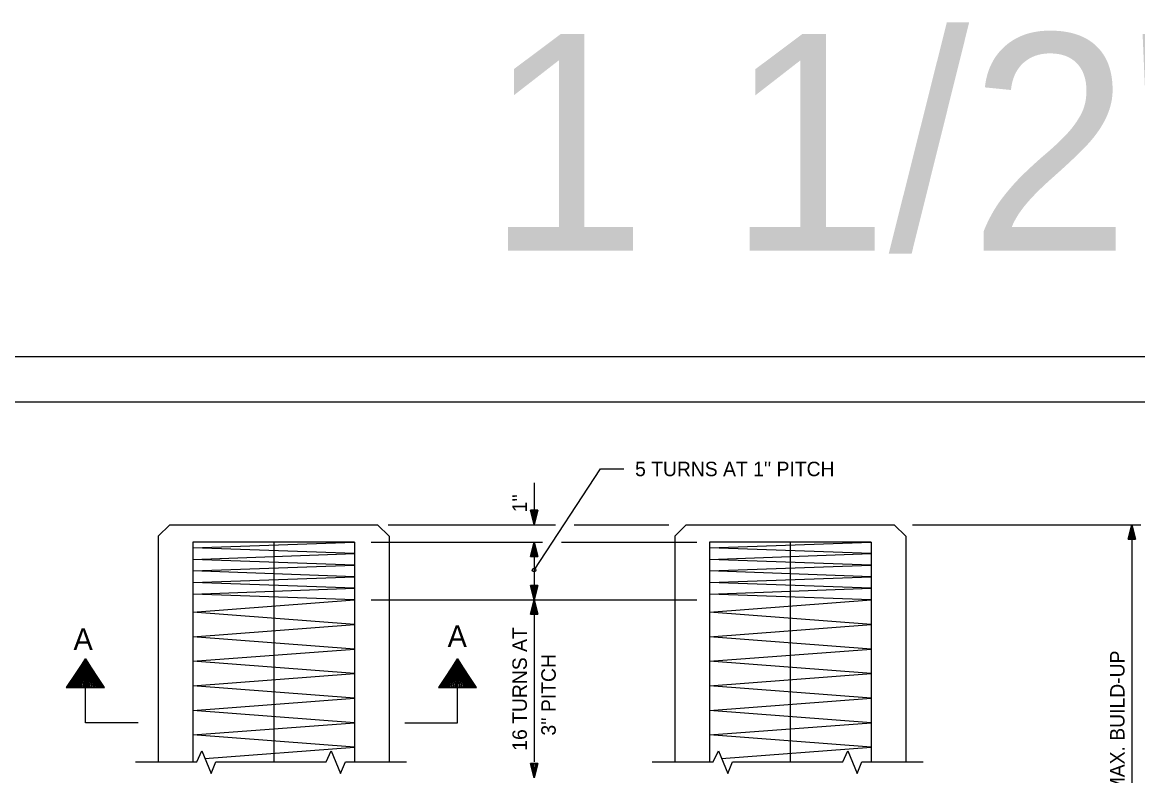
# Model space of a CAD drawing. Extents: x 0 to 22.2, y 0 to 16.7.
# Drawn here: x 3.94 to 10.41, y 12.31 to 16.68 of the extents above; entities that cross this region are included whole.
import ezdxf

# ---------------------------------------------------------------- set-up
doc = ezdxf.new("R2010")
doc.units = 0
for name, color, linetype in [('Dimension Lines', 7, 'Continuous'), ('Plan Sheet CELL', 7, 'Continuous'), ('Plot Shape', 7, 'Continuous'), ('Rebar Lines', 7, 'Continuous'), ('sub prestressed concrete pile lines', 7, 'Continuous'), ('Text', 7, 'Continuous'), ('User Information Notes', 7, 'Continuous')]:
    doc.layers.add(name, color=color, linetype=linetype)

msp = doc.modelspace()

# ---------------------------------------------------------------- linework, layer by layer
at = {"layer": 'Dimension Lines'}
for p, q in [((6.9054, 13.5016), (7.2897, 14.0874)), ((7.2897, 14.0874), (7.4256, 14.0874)), ((6.9054, 14.0068), (6.9054, 13.7641)), ((6.0592, 13.7641), (7.0287, 13.7641)), ((6.0592, 13.7641), (7.0211, 13.7641)), ((7.1372, 13.7641), (7.5939, 13.7641)), ((7.1759, 13.7641), (7.6873, 13.7641)), ((9.1008, 13.7641), (10.4237, 13.7641)), ((10.3716, 13.7641), (10.3716, 11.0175)), ((5.9611, 13.6636), (6.815, 13.6636)), ((5.9611, 13.6636), (6.9541, 13.6636)), ((6.9054, 13.6636), (6.9054, 13.3286)), ((7.0636, 13.6636), (7.8496, 13.6636)), ((5.9611, 13.3286), (7.8496, 13.3286)), ((6.9054, 13.3286), (6.9054, 12.3906))]:
    msp.add_line(p, q, dxfattribs=at)
for points in [[(6.9054, 13.8478), (6.9095, 13.8478), (6.9054, 13.7641), (6.9137, 13.8478), (6.9179, 13.8478), (6.9054, 13.7641), (6.9221, 13.8478), (6.9263, 13.8478), (6.9054, 13.7641), (6.8844, 13.8478), (6.8886, 13.8478), (6.9054, 13.7641), (6.8928, 13.8478), (6.897, 13.8478), (6.9054, 13.7641), (6.9012, 13.8478), (6.9263, 13.8478), (6.8844, 13.8478), (6.9054, 13.7641), (6.9263, 13.8478)], [(10.3716, 13.6803), (10.3674, 13.6803), (10.3716, 13.7641), (10.3632, 13.6803), (10.359, 13.6803), (10.3716, 13.7641), (10.3548, 13.6803), (10.3506, 13.6803), (10.3716, 13.7641), (10.3925, 13.6803), (10.3883, 13.6803), (10.3716, 13.7641), (10.3841, 13.6803), (10.3799, 13.6803), (10.3716, 13.7641), (10.3758, 13.6803), (10.3506, 13.6803), (10.3925, 13.6803), (10.3716, 13.7641), (10.3506, 13.6803)], [(6.9054, 13.5798), (6.9012, 13.5798), (6.9054, 13.6636), (6.897, 13.5798), (6.8928, 13.5798), (6.9054, 13.6636), (6.8886, 13.5798), (6.8844, 13.5798), (6.9054, 13.6636), (6.9263, 13.5798), (6.9221, 13.5798), (6.9054, 13.6636), (6.9179, 13.5798), (6.9137, 13.5798), (6.9054, 13.6636), (6.9095, 13.5798), (6.8844, 13.5798), (6.9263, 13.5798), (6.9054, 13.6636), (6.8844, 13.5798)], [(6.9054, 13.4123), (6.9095, 13.4123), (6.9054, 13.3286), (6.9137, 13.4123), (6.9179, 13.4123), (6.9054, 13.3286), (6.9221, 13.4123), (6.9263, 13.4123), (6.9054, 13.3286), (6.8844, 13.4123), (6.8886, 13.4123), (6.9054, 13.3286), (6.8928, 13.4123), (6.897, 13.4123), (6.9054, 13.3286), (6.9012, 13.4123), (6.9263, 13.4123), (6.8844, 13.4123), (6.9054, 13.3286), (6.9263, 13.4123)], [(6.9054, 13.2448), (6.9012, 13.2448), (6.9054, 13.3286), (6.897, 13.2448), (6.8928, 13.2448), (6.9054, 13.3286), (6.8886, 13.2448), (6.8844, 13.2448), (6.9054, 13.3286), (6.9263, 13.2448), (6.9221, 13.2448), (6.9054, 13.3286), (6.9179, 13.2448), (6.9137, 13.2448), (6.9054, 13.3286), (6.9095, 13.2448), (6.8844, 13.2448), (6.9263, 13.2448), (6.9054, 13.3286), (6.8844, 13.2448)], [(4.414, 12.82), (4.3033, 12.9861), (4.4072, 12.82), (4.4003, 12.82), (4.3033, 12.9861), (4.3934, 12.82), (4.3864, 12.82), (4.3033, 12.9861), (4.3795, 12.82), (4.3726, 12.82), (4.3033, 12.9861), (4.3656, 12.82), (4.3587, 12.82), (4.3033, 12.9861), (4.3518, 12.82), (4.3448, 12.82), (4.3033, 12.9861), (4.3379, 12.82), (4.331, 12.82), (4.3033, 12.9861), (4.324, 12.82), (4.3171, 12.82), (4.3033, 12.9861), (4.3102, 12.82), (4.2964, 12.82), (4.3033, 12.9861), (4.2894, 12.82), (4.2825, 12.82), (4.3033, 12.9861), (4.2755, 12.82), (4.2686, 12.82), (4.3033, 12.9861), (4.2617, 12.82), (4.2548, 12.82), (4.3033, 12.9861), (4.2478, 12.82), (4.2409, 12.82), (4.3033, 12.9861), (4.2339, 12.82), (4.227, 12.82), (4.3033, 12.9861), (4.2201, 12.82), (4.2132, 12.82), (4.3033, 12.9861), (4.2062, 12.82), (4.1993, 12.82), (4.3033, 12.9861), (4.1925, 12.82), (4.414, 12.82), (4.3033, 12.9861), (4.4072, 12.82)], [(4.6093, 12.6166), (4.3033, 12.6166), (4.3033, 12.9861)], [(6.1554, 12.6166), (6.4614, 12.6166), (6.4614, 12.9861)], [(6.5722, 12.82), (6.4614, 12.9861), (6.5654, 12.82), (6.5585, 12.82), (6.4614, 12.9861), (6.5515, 12.82), (6.5446, 12.82), (6.4614, 12.9861), (6.5376, 12.82), (6.5307, 12.82), (6.4614, 12.9861), (6.5238, 12.82), (6.5169, 12.82), (6.4614, 12.9861), (6.5099, 12.82), (6.503, 12.82), (6.4614, 12.9861), (6.4961, 12.82), (6.4892, 12.82), (6.4614, 12.9861), (6.4822, 12.82), (6.4753, 12.82), (6.4614, 12.9861), (6.4683, 12.82), (6.4545, 12.82), (6.4614, 12.9861), (6.4476, 12.82), (6.4407, 12.82), (6.4614, 12.9861), (6.4337, 12.82), (6.4268, 12.82), (6.4614, 12.9861), (6.4198, 12.82), (6.4129, 12.82), (6.4614, 12.9861), (6.406, 12.82), (6.3991, 12.82), (6.4614, 12.9861), (6.3921, 12.82), (6.3852, 12.82), (6.4614, 12.9861), (6.3782, 12.82), (6.3713, 12.82), (6.4614, 12.9861), (6.3644, 12.82), (6.3575, 12.82), (6.4614, 12.9861), (6.3507, 12.82), (6.5722, 12.82), (6.4614, 12.9861), (6.5654, 12.82)], [(6.9054, 12.3807), (6.9095, 12.3807), (6.9054, 12.297), (6.9137, 12.3807), (6.9179, 12.3807), (6.9054, 12.297), (6.9221, 12.3807), (6.9263, 12.3807), (6.9054, 12.297), (6.8844, 12.3807), (6.8886, 12.3807), (6.9054, 12.297), (6.8928, 12.3807), (6.897, 12.3807), (6.9054, 12.297), (6.9012, 12.3807), (6.9263, 12.3807), (6.8844, 12.3807), (6.9054, 12.297), (6.9263, 12.3807)]]:
    msp.add_lwpolyline(points, dxfattribs=at)
msp.add_circle((6.9054, 13.5016), 0.0103, dxfattribs=at)
at = {"layer": 'Plan Sheet CELL'}
msp.add_line((0.7062, 14.4761), (22.1464, 14.4761), dxfattribs=at)
at = {"layer": 'Plot Shape'}
msp.add_lwpolyline([(0, 14.74), (22.1523, 14.74), (22.1523, 0), (0, 0)], close=True, dxfattribs=at)
at = {"layer": 'Rebar Lines'}
for p, q in [((4.9261, 13.6636), (4.9261, 12.3894)), ((5.3951, 13.6636), (5.3951, 12.3894)), ((5.8641, 13.6636), (5.8641, 12.3894)), ((8.8602, 13.6636), (7.9222, 13.6636)), ((7.9222, 13.6636), (7.9222, 12.3894)), ((8.3912, 13.6636), (8.3912, 12.3894)), ((8.8602, 13.6636), (8.8602, 12.3894))]:
    msp.add_line(p, q, dxfattribs=at)
for points in [[(5.8641, 13.3286), (5.8641, 13.3286), (4.9261, 13.3621), (5.8641, 13.3956), (4.9261, 13.4291), (5.8641, 13.4626), (4.9261, 13.4961), (5.8641, 13.5296), (4.9261, 13.5631), (5.8641, 13.5966), (4.9261, 13.6301), (5.8641, 13.6636), (4.9261, 13.6636)], [(8.8602, 13.3286), (8.8602, 13.3286), (7.9222, 13.3621), (8.8602, 13.3956), (7.9222, 13.4291), (8.8602, 13.4626), (7.9222, 13.4961), (8.8602, 13.5296), (7.9222, 13.5631), (8.8602, 13.5966), (7.9222, 13.6301), (8.8602, 13.6636), (7.9222, 13.6636)], [(4.9966, 12.4085), (5.8641, 12.4743), (4.9261, 12.5455), (5.8641, 12.6167), (4.9261, 12.6879), (5.8641, 12.7591), (4.9261, 12.8303), (5.8641, 12.9015), (4.9261, 12.9726), (5.8641, 13.0438), (4.9261, 13.115), (5.8641, 13.1862), (4.9261, 13.2574), (5.8641, 13.3286)], [(7.9927, 12.4085), (8.8602, 12.4743), (7.9222, 12.5455), (8.8602, 12.6167), (7.9222, 12.6879), (8.8602, 12.7591), (7.9222, 12.8303), (8.8602, 12.9015), (7.9222, 12.9726), (8.8602, 13.0438), (7.9222, 13.115), (8.8602, 13.1862), (7.9222, 13.2574), (8.8602, 13.3286)]]:
    msp.add_lwpolyline(points, dxfattribs=at)
at = {"layer": 'sub prestressed concrete pile lines'}
for p, q in [((4.7251, 13.6971), (4.7921, 13.7641)), ((4.7921, 13.7641), (5.9981, 13.7641)), ((5.9981, 13.7641), (6.0651, 13.6971)), ((7.7212, 13.6971), (7.7882, 13.7641)), ((7.7882, 13.7641), (8.9942, 13.7641)), ((8.9942, 13.7641), (9.0612, 13.6971)), ((4.7251, 13.6971), (4.7251, 12.3894)), ((6.0651, 13.6971), (6.0651, 12.3894)), ((7.7212, 13.6971), (7.7212, 12.3894)), ((9.0612, 13.6971), (9.0612, 12.3894)), ((4.5946, 12.3894), (4.9025, 12.3894)), ((5.1071, 12.3894), (5.653, 12.3894)), ((5.8576, 12.3894), (6.1656, 12.3894)), ((7.5907, 12.3894), (7.8986, 12.3894)), ((8.1032, 12.3894), (8.6491, 12.3894)), ((8.8537, 12.3894), (9.1617, 12.3894))]:
    msp.add_line(p, q, dxfattribs=at)
for points in [[(4.9025, 12.3894), (4.9485, 12.3894), (4.9779, 12.4533), (5.0326, 12.3224), (5.0602, 12.3894), (5.1071, 12.3894)], [(5.653, 12.3894), (5.6991, 12.3894), (5.7284, 12.4533), (5.7831, 12.3224), (5.8107, 12.3894), (5.8576, 12.3894)], [(7.8986, 12.3894), (7.9446, 12.3894), (7.974, 12.4533), (8.0287, 12.3224), (8.0563, 12.3894), (8.1032, 12.3894)], [(8.6491, 12.3894), (8.6952, 12.3894), (8.7245, 12.4533), (8.7792, 12.3224), (8.8068, 12.3894), (8.8537, 12.3894)]]:
    msp.add_lwpolyline(points, dxfattribs=at)

# ---------------------------------------------------------------- texts
at = {"layer": 'Text'}
for s, rotation, p in [("5 TURNS AT 1'' PITCH", 360, (7.4911, 14.0455)), ("1''", 90, (6.8635, 13.8359)), ('16 TURNS AT', 90, (6.8635, 12.4544)), ("3'' PITCH", 90, (7.031, 12.5421)), ('5\'-0" MAX. BUILD-UP', 90, (10.3297, 11.9532))]:
    msp.add_text(s, height=0.08375, rotation=rotation, dxfattribs=at).set_placement(p)
for p in [(4.234, 13.0381), (6.4037, 13.0554)]:
    msp.add_text('A', height=0.1256, dxfattribs=at).set_placement(p)
at = {"layer": 'User Information Notes'}
msp.add_text('1 1/2" Scale', height=1.25625, dxfattribs=at).set_placement((6.6268, 15.3529))

doc.saveas('drawing.dxf')
